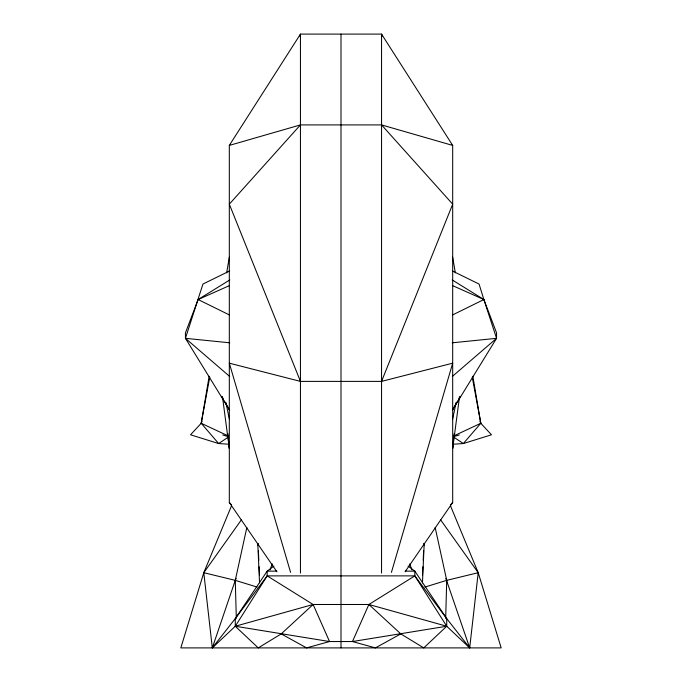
<?xml version="1.0" encoding="UTF-8"?>
<svg xmlns="http://www.w3.org/2000/svg" width="682" height="682" viewBox="0 0 682 682"><rect width="100%" height="100%" fill="white"/><g stroke="black" fill="none" stroke-linecap="round" stroke-linejoin="round"><path stroke-width="1.02" d="M445.678 618.344L446.727 580.348L435.159 527.51M422.465 582.88L424.204 543.52M422.49 575.25L422.883 566.751M423.181 560.374L423.624 550.817M423.872 545.506L423.974 543.375M453.598 439.012L452.686 448.551L459.498 396.864M453.905 435.824L454.11 433.709M450.563 506.001L478.21 572.701L469.693 647.9L446.727 626.247L414.818 575.881L414.818 571.141L408.092 566.086M209.161 376.268L201.207 423.283L190.534 434.792L218.649 443.547L229.271 444.238M226.663 272.851L229.314 257.182M209.732 377.223L201.207 423.283L218.649 443.547L228.496 436.974M452.686 418.884L456.13 402.397M246.841 527.51L235.273 580.348L212.307 647.9L235.273 626.247L267.182 575.881L267.182 571.141L273.908 566.086M391.417 572.394L452.686 363.174L381.553 381.391L300.447 381.391L229.314 363.174L290.583 572.394M231.437 506.001L203.79 572.701L180.824 647.9L501.176 647.9L478.21 572.701L440.563 519.769M299.799 36.129L300.447 34.1L381.553 34.1L452.686 145.419L452.686 502.472L405.065 571.831M224.344 400.948L229.595 410.146L185.444 338.332L202.946 284.053L229.706 270.916M269.995 569.837L272.28 563.878M381.553 381.391L452.686 204.157L381.553 124.908L300.447 124.908L229.314 145.419L229.314 502.472L276.935 571.831M202.034 421.323L201.207 423.283L228.376 435.994M445.849 578.421L469.693 647.9L446.727 618.6L414.818 575.881L368.885 604.482L352.458 641.54L329.542 641.54L235.273 626.247L235.273 618.6L267.182 571.141L276.67 571.141M236.151 578.421L235.273 580.348L236.322 618.344M457.656 400.948L452.405 410.146L496.556 338.332L496.556 332.867L483.879 299.543L479.054 284.053L452.294 270.916M458.713 399.106L460.29 396.344M229.314 145.419L300.447 34.1L300.447 573.068M414.818 575.881L267.182 575.881L235.273 618.6L212.307 647.9L203.79 572.701L241.437 519.769M300.447 124.908L229.314 204.157L300.447 381.391M450.555 504.833L452.686 502.472M281.214 633.893L306.576 647.9L329.542 641.54L313.115 604.482L235.273 626.247L258.248 647.9L281.214 633.893L313.115 604.482L368.885 604.482L446.727 626.247L446.727 618.6L414.818 571.141L405.33 571.141M452.328 376.447L496.556 338.332L483.879 299.543L452.183 279.927M229.817 279.927L198.121 299.543L185.444 332.867L185.444 338.332L229.672 376.447M400.786 633.893L375.424 647.9L352.458 641.54L446.727 626.247L423.752 647.9L400.786 633.893L368.885 604.482M452.609 314.931L483.879 299.543L452.984 285.801M453.624 435.994L480.793 423.283L491.466 434.792L463.351 443.547L452.729 444.238M229.016 285.801L198.121 299.543L229.391 314.931M455.371 436.165L459.293 434.945M424.877 587.083L446.727 580.348L478.21 572.701M452.243 342.799L496.556 338.332M185.444 338.332L229.757 342.799M203.79 572.701L235.273 580.348L257.123 587.083M381.553 124.908L452.686 145.419M222.707 434.945L226.629 436.165M267.182 575.881L313.115 604.482M453.504 436.974L463.351 443.547L480.793 423.283L472.839 376.268M229.314 502.472L231.445 504.833M221.71 396.344L223.287 399.106M479.966 421.323L480.793 423.283L472.268 377.223M409.72 563.878L412.005 569.837M382.201 36.129L381.553 34.1L381.553 573.068M225.87 402.397L229.314 418.884M452.686 257.182L455.337 272.851M222.502 396.864L229.314 448.551L228.402 439.012M227.89 433.709L228.095 435.824M258.026 543.375L258.128 545.506M258.376 550.817L258.819 560.374M259.117 566.751L259.51 575.25M257.796 543.52L259.535 582.88M341 34.1L341 647.9"/></g></svg>
